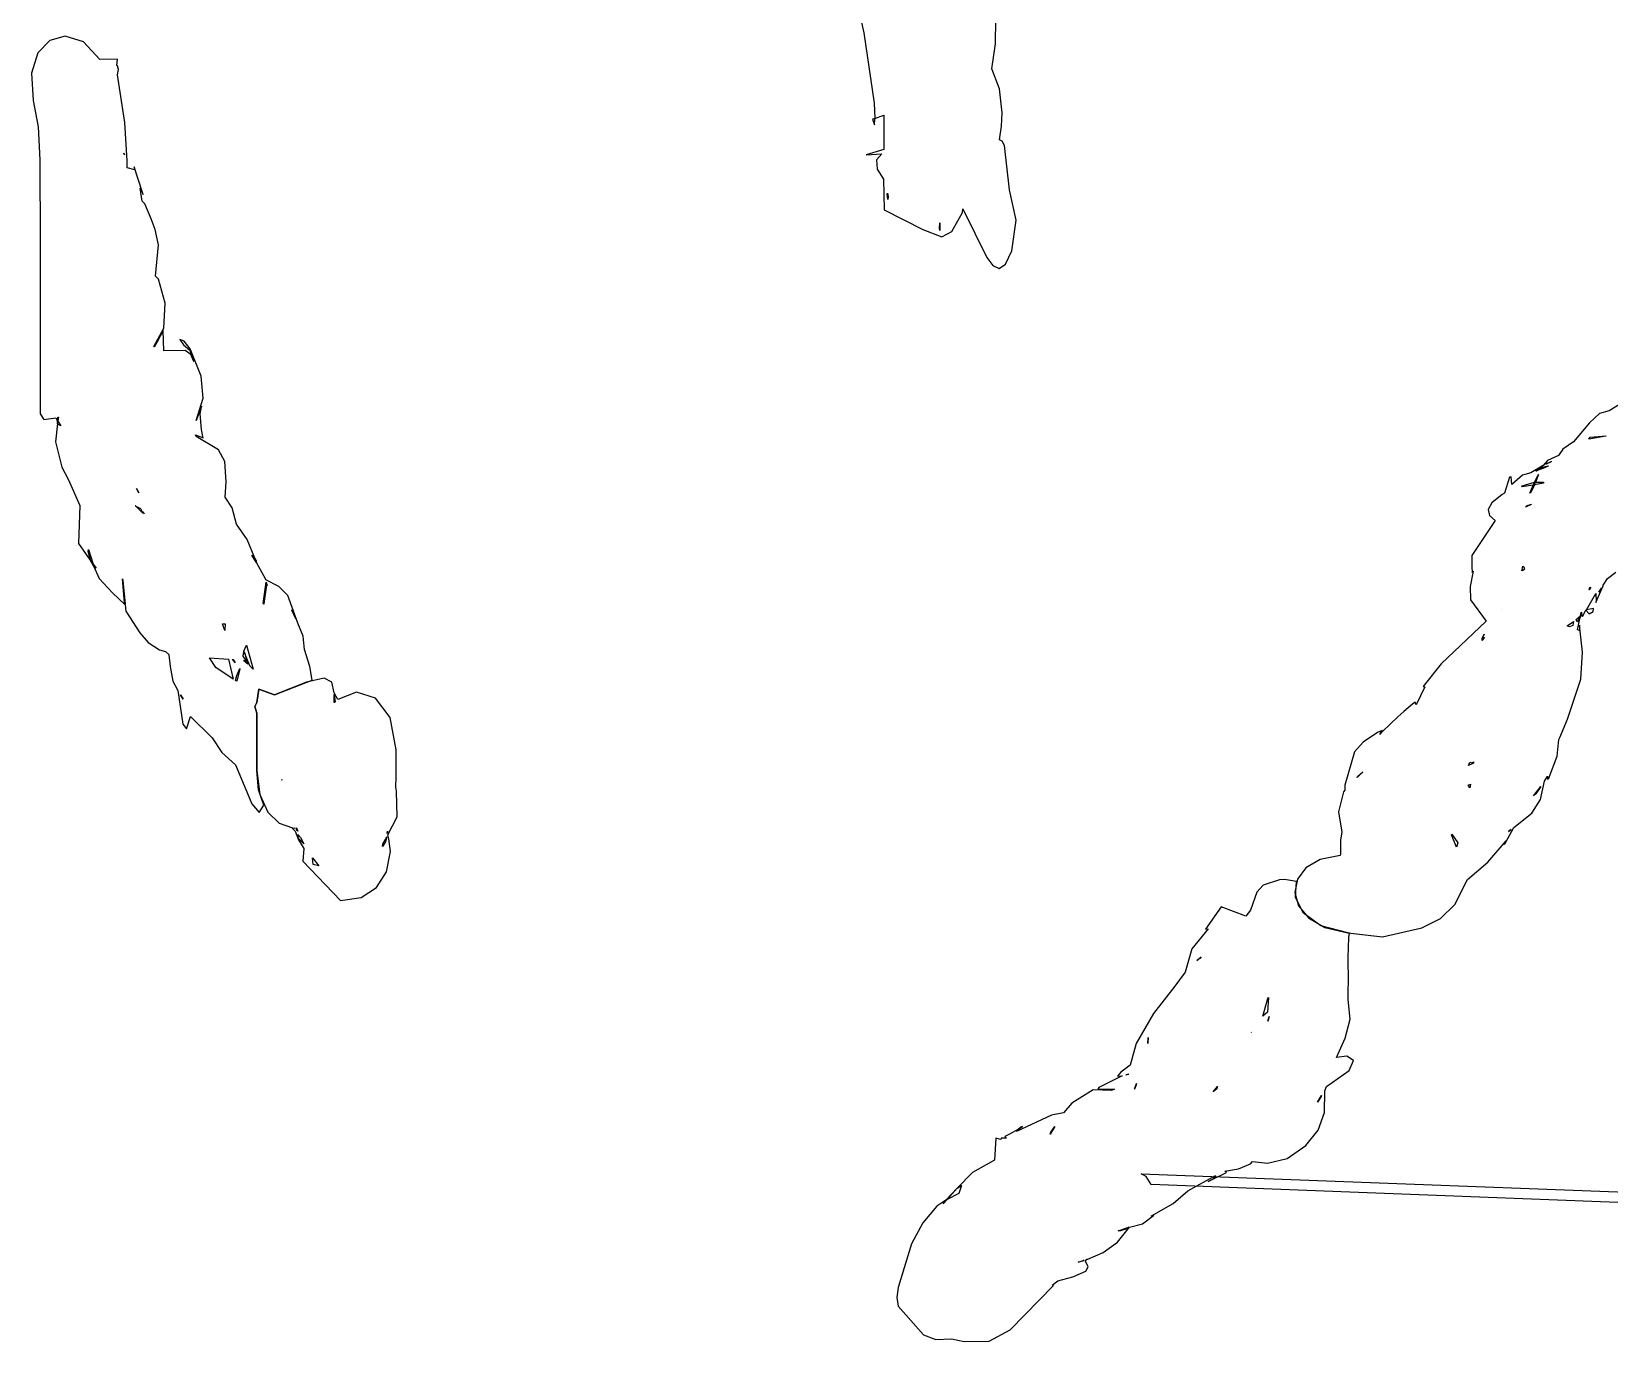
# Model space of a CAD drawing. Extents: x -74 to 153, y -120 to 75.
# Drawn here: x 24.8 to 85.6, y -93.2 to -42.7 of the extents above; entities that cross this region are included whole.
import ezdxf

# ---------------------------------------------------------------- set-up
doc = ezdxf.new("R2010")
doc.units = 0

msp = doc.modelspace()

# ---------------------------------------------------------------- linework, layer by layer
at = {"layer": 'Layer 1'}
for p, q in [((56.261157, -40.010967), (56.872472, -42.700292)), ((61.951999, -43.136996), (61.970444, -42.177011)), ((25.472933, -43.000455), (25.011429, -43.484077)), ((26.0585, -42.8302), (25.472933, -43.000455)), ((26.058527, -42.830568), (26.0585, -42.8302)), ((26.772752, -43.048339), (26.058527, -42.830568)), ((27.393717, -43.737416), (26.772752, -43.048339)), ((56.872472, -42.700292), (57.276077, -45.421867)), ((61.819205, -44.093821), (61.951999, -43.136996)), ((25.011429, -43.484077), (24.763801, -44.263106)), ((28.076405, -43.718165), (27.393717, -43.737416)), ((28.053363, -43.971785), (28.076405, -43.718165)), ((24.763801, -44.263106), (24.81986, -45.31958)), ((28.076405, -43.976744), (28.053363, -43.971785)), ((28.115253, -44.119341), (28.076405, -43.976744)), ((28.076405, -44.332453), (28.115253, -44.119341)), ((28.356714, -46.166423), (28.076405, -44.332453)), ((62.105789, -44.872373), (61.819205, -44.093821)), ((62.209917, -45.787491), (62.105789, -44.872373)), ((24.81986, -45.31958), (25.017185, -46.32895)), ((57.276077, -45.421867), (57.302766, -46.013403)), ((28.453553, -47.647013), (28.356714, -46.166423)), ((57.30276, -46.0134), (57.217442, -46.035568)), ((57.217442, -46.035568), (57.287607, -46.259526)), ((57.287607, -46.259526), (57.30276, -46.0134)), ((57.30276, -46.0134), (57.30276, -46.0134)), ((57.302766, -46.013403), (57.651184, -45.883458)), ((57.651184, -45.883458), (57.653805, -47.212808)), ((62.188284, -46.309053), (62.209917, -45.787491)), ((25.017185, -46.32895), (25.087919, -47.59953)), ((62.116432, -46.828801), (62.188284, -46.309053)), ((62.217064, -46.890346), (62.116432, -46.828801)), ((28.330437, -47.352622), (28.327517, -47.34183)), ((28.327517, -47.34183), (28.32752, -47.34183)), ((28.32752, -47.34183), (28.350126, -47.409063)), ((28.350126, -47.409063), (28.330437, -47.352622)), ((57.653805, -47.212808), (56.962622, -47.414407)), ((56.962622, -47.414407), (57.567175, -47.379506)), ((57.567175, -47.379506), (57.370871, -47.608479)), ((62.299173, -47.050627), (62.217064, -46.890346)), ((62.499707, -48.768797), (62.299173, -47.050627)), ((25.087919, -47.59953), (25.089524, -48.65062)), ((28.454718, -47.69587), (28.453553, -47.647013)), ((28.456032, -47.916675), (28.454718, -47.69587)), ((28.74655, -47.989596), (28.456032, -47.916675)), ((29.040702, -48.868971), (28.722341, -47.880214)), ((28.722341, -47.880214), (28.74655, -47.989596)), ((57.370871, -47.608479), (57.396159, -47.962558)), ((57.396159, -47.962558), (57.634992, -48.344691)), ((25.089524, -48.65062), (25.0896, -49.7715)), ((29.025256, -49.202564), (28.952754, -48.697107)), ((28.952754, -48.697107), (29.037705, -48.863589)), ((57.634992, -48.344691), (57.65541, -49.536221)), ((29.132596, -49.29809), (29.025256, -49.202564)), ((29.037705, -48.863589), (29.06441, -48.938482)), ((29.06441, -48.938482), (29.040702, -48.868971)), ((29.375423, -49.886564), (29.132596, -49.29809)), ((57.776893, -48.926468), (57.78754, -48.8938)), ((57.802124, -49.132106), (57.776893, -48.926468)), ((57.78754, -48.8938), (57.813646, -49.035121)), ((57.78754, -48.8938), (57.78754, -48.8938)), ((57.813646, -49.035121), (57.802124, -49.132106)), ((62.7544, -49.936601), (62.499707, -48.768797)), ((25.0896, -49.7715), (25.0896, -51.4199)), ((29.531912, -50.294194), (29.375423, -49.886564)), ((57.65541, -49.536221), (59.150148, -50.28837)), ((60.272977, -50.375711), (60.67916, -49.632623)), ((60.67916, -49.632623), (60.696807, -49.493927)), ((60.696807, -49.493927), (61.620711, -51.371893)), ((29.65544, -50.878147), (29.531912, -50.294194)), ((59.150148, -50.28837), (59.892989, -50.581246)), ((59.793167, -50.258735), (59.815481, -50.04143)), ((59.81271, -50.334281), (59.793167, -50.258735)), ((59.81548, -50.04143), (59.81271, -50.334281)), ((59.815481, -50.04143), (59.81548, -50.04143)), ((59.892989, -50.581246), (60.272977, -50.375711)), ((62.586337, -51.112627), (62.7544, -49.936601)), ((29.546934, -52.091997), (29.65544, -50.878147)), ((62.341444, -51.627642), (62.586337, -51.112627)), ((25.0896, -51.4199), (25.0896, -54.298)), ((61.620711, -51.371893), (61.858509, -51.685894)), ((61.858509, -51.685894), (62.098795, -51.794938)), ((62.098795, -51.794938), (62.341444, -51.627642)), ((29.65544, -52.208088), (29.546934, -52.091997)), ((29.925078, -53.134769), (29.65544, -52.208088)), ((29.872745, -54.092518), (29.925078, -53.134769)), ((29.4797, -54.804083), (29.872745, -54.092518)), ((29.846202, -54.183228), (29.591808, -54.657729)), ((29.865745, -54.976909), (29.846202, -54.183228)), ((25.0896, -54.298), (25.0896, -54.3874)), ((25.0896, -54.3874), (25.0896, -56.45691)), ((29.591808, -54.657729), (29.491288, -54.833458)), ((30.653251, -54.602042), (30.486449, -54.531652)), ((30.486449, -54.531652), (30.623488, -54.746359)), ((30.623488, -54.746359), (30.867973, -54.947735)), ((30.883578, -54.89159), (30.653251, -54.602042)), ((29.491288, -54.833458), (29.4797, -54.804083)), ((30.690889, -54.962281), (29.865745, -54.976909)), ((30.905023, -55.115387), (30.690889, -54.962281)), ((30.867973, -54.947735), (31.025045, -55.389782)), ((31.309381, -55.948602), (30.883578, -54.89159)), ((31.025045, -55.389782), (30.905023, -55.115387)), ((31.382213, -56.79731), (31.309381, -55.948602)), ((25.0896, -56.45691), (25.0896, -56.902892)), ((25.0896, -56.902892), (25.0896, -57.0019)), ((25.0896, -57.0019), (25.0896, -57.211331)), ((25.0896, -57.211331), (25.0896, -57.346382)), ((31.109543, -57.655275), (31.382213, -56.79731)), ((31.32023, -57.122533), (31.109543, -57.655275)), ((31.269185, -57.397592), (31.32023, -57.122533)), ((31.32487, -57.11093), (31.320203, -57.122161)), ((31.320203, -57.122161), (31.32487, -57.11093)), ((31.32487, -57.11093), (31.32487, -57.11093)), ((86.206142, -56.942664), (85.638379, -57.28831)), ((25.0896, -57.346382), (25.0896, -57.402094)), ((25.0896, -57.402094), (25.0963, -57.4021)), ((25.0963, -57.4021), (25.231658, -57.620029)), ((25.231658, -57.620029), (25.701255, -57.552458)), ((25.759011, -57.775164), (25.690271, -58.479777)), ((25.701255, -57.552458), (25.756091, -57.657759)), ((25.756028, -57.657404), (25.77353, -57.538102)), ((25.773238, -57.686137), (25.756028, -57.657404)), ((25.756091, -57.657759), (25.759011, -57.774873)), ((25.759011, -57.774873), (25.773304, -57.686492)), ((25.794305, -57.808557), (25.759011, -57.775164)), ((25.79701, -57.533584), (25.773238, -57.686137)), ((25.773304, -57.686492), (25.890677, -57.861587)), ((25.77353, -57.538102), (25.79701, -57.533547)), ((25.890677, -57.861587), (25.794305, -57.808557)), ((25.79701, -57.533547), (25.79701, -57.533584)), ((31.322272, -58.013197), (31.269185, -57.397592)), ((84.871542, -57.74553), (84.253316, -58.4883)), ((85.263689, -57.394469), (84.871542, -57.74553)), ((85.638379, -57.28831), (85.263689, -57.394469)), ((31.119697, -58.274106), (31.090966, -58.207746)), ((31.090966, -58.207746), (31.385276, -58.335068)), ((31.979403, -58.79307), (31.119697, -58.274106)), ((31.369816, -58.274397), (31.322272, -58.013197)), ((31.385276, -58.335068), (31.369816, -58.274397)), ((85.505788, -58.270242), (84.852997, -58.38021)), ((84.852997, -58.38021), (84.896605, -58.299558)), ((84.896605, -58.299558), (85.521395, -58.249386)), ((85.521394, -58.249386), (85.505788, -58.270242)), ((85.521395, -58.249386), (85.521394, -58.249386)), ((25.690271, -58.479777), (25.931543, -59.458334)), ((32.220394, -59.236643), (31.979403, -58.79307)), ((83.678109, -59.004145), (83.256776, -59.205123)), ((83.853265, -58.764823), (83.678109, -59.004145)), ((84.253316, -58.4883), (83.853265, -58.764823)), ((25.931543, -59.458334), (26.181371, -59.927068)), ((32.276377, -60.031216), (32.220394, -59.236643)), ((83.08672, -59.400836), (82.612154, -59.682459)), ((82.800117, -59.617827), (82.96871, -59.486279)), ((83.004881, -59.539362), (82.800117, -59.617827)), ((82.96871, -59.486279), (83.050094, -59.459002)), ((83.050094, -59.459001), (83.004881, -59.539362)), ((83.281403, -59.424585), (83.044702, -59.523614)), ((83.044702, -59.523614), (83.09925, -59.446464)), ((83.050094, -59.459002), (83.050094, -59.459001)), ((83.256776, -59.205123), (83.08672, -59.400836)), ((83.09925, -59.446464), (83.287384, -59.410442)), ((83.410174, -59.237033), (83.189662, -59.347435)), ((83.189662, -59.347435), (83.410174, -59.237033)), ((83.287377, -59.410442), (83.281403, -59.424585)), ((83.287384, -59.410442), (83.287377, -59.410442)), ((83.410174, -59.237033), (83.410174, -59.237033)), ((26.181371, -59.927068), (26.622253, -60.937758)), ((32.238604, -60.619686), (32.276377, -60.031216)), ((81.792416, -59.848705), (81.601605, -60.463886)), ((81.8592, -59.837212), (81.792416, -59.848705)), ((81.885416, -60.128448), (81.8592, -59.837212)), ((82.287531, -59.77141), (81.885416, -60.128448)), ((82.700208, -60.157006), (82.259916, -60.215638)), ((82.259916, -60.215638), (82.283542, -60.186755)), ((82.283542, -60.186755), (82.756069, -60.04296)), ((82.612154, -59.682459), (82.287531, -59.77141)), ((82.569958, -60.462509), (82.700208, -60.157006)), ((82.752568, -60.147821), (82.609348, -60.442564)), ((82.756069, -60.042961), (82.700208, -60.157006)), ((82.700208, -60.157006), (82.752567, -60.147821)), ((82.752567, -60.147821), (82.795301, -60.04004)), ((83.107406, -60.078832), (82.752568, -60.147821)), ((82.756069, -60.04296), (82.909056, -59.749524)), ((82.795301, -60.04004), (82.756069, -60.042952)), ((82.756069, -60.042952), (82.756069, -60.042961)), ((82.909056, -59.749525), (82.795302, -60.040041)), ((82.795302, -60.040041), (83.101259, -60.041067)), ((82.909056, -59.749524), (82.909056, -59.749525)), ((83.101259, -60.041067), (83.107406, -60.078832)), ((28.81026, -60.285774), (28.900245, -60.44693)), ((28.81026, -60.285789), (28.81026, -60.285774)), ((28.900245, -60.450738), (28.81026, -60.285789)), ((28.900245, -60.44693), (28.900245, -60.450738)), ((32.504767, -61.02819), (32.238604, -60.619686)), ((81.113736, -60.83037), (80.96398, -61.094862)), ((81.511044, -60.521055), (81.113736, -60.83037)), ((81.601605, -60.463886), (81.511044, -60.521055)), ((82.609348, -60.442564), (82.569958, -60.462509)), ((26.622253, -60.937758), (26.575875, -62.406538)), ((28.770299, -60.958256), (28.760965, -60.946734)), ((28.760965, -60.946734), (28.760966, -60.946734)), ((28.760966, -60.946734), (28.963395, -61.060197)), ((29.060963, -61.234913), (28.770299, -60.958256)), ((28.963395, -61.060197), (29.060963, -61.234913)), ((29.071027, -61.184308), (29.1053, -61.257232)), ((29.1053, -61.257232), (29.071027, -61.184308)), ((29.071027, -61.184308), (29.071027, -61.184308)), ((32.667819, -61.658229), (32.504767, -61.02819)), ((80.96398, -61.094862), (81.019975, -61.320491)), ((81.019975, -61.320491), (81.23992, -61.51322)), ((82.631248, -60.902554), (82.401253, -61.006832)), ((82.401253, -61.006832), (82.475633, -60.944556)), ((82.475633, -60.944556), (82.633145, -60.893944)), ((82.633115, -60.893945), (82.631248, -60.902554)), ((82.633145, -60.893944), (82.633115, -60.893945)), ((33.079811, -62.254433), (32.667819, -61.658229)), ((81.23992, -61.51322), (80.3427, -62.86824)), ((26.575875, -62.406538), (27.053508, -63.086749)), ((26.952709, -62.718577), (26.960024, -62.642515)), ((26.960024, -62.642515), (27.138389, -63.197592)), ((33.37778, -62.973289), (33.079811, -62.254433)), ((27.053508, -63.086749), (26.952709, -62.718577)), ((27.138389, -63.197592), (27.053508, -63.086459)), ((27.053508, -63.086459), (27.130368, -63.234338)), ((27.130368, -63.234338), (27.16012, -63.265991)), ((27.16012, -63.265991), (27.138681, -63.198175)), ((27.138681, -63.198175), (27.255792, -63.351303)), ((27.255792, -63.351303), (27.160119, -63.266282)), ((27.160119, -63.266282), (27.369025, -63.75105)), ((33.434513, -63.124095), (33.268398, -62.848595)), ((33.268398, -62.848595), (33.37778, -62.973289)), ((33.377757, -62.972918), (33.43449, -63.123724)), ((33.37776, -62.972918), (33.377757, -62.972918)), ((33.443973, -63.071805), (33.37776, -62.972918)), ((33.43449, -63.123724), (33.446303, -63.140786)), ((33.445159, -63.152239), (33.434513, -63.124095)), ((33.446303, -63.140786), (33.443973, -63.071805)), ((33.446324, -63.141157), (33.445159, -63.152239)), ((33.798242, -63.793366), (33.446324, -63.141157)), ((80.3427, -62.86824), (80.341528, -63.304033)), ((80.341528, -63.304033), (80.354774, -63.528078)), ((82.259907, -63.464131), (82.303217, -63.280514)), ((82.303217, -63.280514), (82.303217, -63.280515)), ((82.303217, -63.280515), (82.347407, -63.307352)), ((82.347407, -63.307352), (82.366075, -63.398794)), ((27.369025, -63.75105), (27.869788, -64.300012)), ((28.267297, -63.771991), (28.280131, -63.828435)), ((28.351302, -64.696631), (28.267297, -63.771991)), ((28.267297, -63.771991), (28.267297, -63.771991)), ((28.280131, -63.828435), (28.375366, -64.742427)), ((33.706047, -64.722594), (33.811637, -63.894497)), ((33.80043, -63.805762), (33.798242, -63.793366)), ((33.804074, -63.804567), (33.80043, -63.805762)), ((34.302485, -64.069369), (33.804074, -63.804567)), ((33.811637, -63.894497), (33.857723, -64.026777)), ((33.811637, -63.894497), (33.811637, -63.894497)), ((80.390243, -63.477132), (80.268077, -64.069543)), ((80.354774, -63.528078), (80.390243, -63.477132)), ((82.303366, -63.407247), (82.259907, -63.464131)), ((82.319846, -63.445897), (82.303366, -63.407247)), ((82.366075, -63.398794), (82.319846, -63.445897)), ((85.409538, -64.013821), (85.575801, -63.752471)), ((85.575801, -63.752471), (85.887613, -63.516935)), ((27.869788, -64.300012), (28.378049, -64.772106)), ((33.831325, -64.010738), (33.751149, -64.540803)), ((33.857723, -64.026777), (33.831325, -64.010738)), ((34.651728, -64.409196), (34.302485, -64.069369)), ((35.035854, -65.479857), (34.651728, -64.409196)), ((80.268077, -64.069543), (80.283926, -64.583632)), ((84.759069, -64.961945), (85.120321, -64.336573)), ((84.925467, -64.087458), (84.859547, -64.190713)), ((84.859547, -64.190713), (84.884196, -64.104378)), ((84.884196, -64.104378), (84.925467, -64.087457)), ((84.925467, -64.087457), (84.925467, -64.087458)), ((85.120321, -64.336573), (85.137675, -64.630449)), ((85.123823, -64.683092), (85.405879, -64.037596)), ((85.239758, -64.284343), (85.339221, -64.121589)), ((85.32858, -64.157611), (85.239758, -64.284343)), ((85.339221, -64.12159), (85.32858, -64.157611)), ((85.339221, -64.121589), (85.339221, -64.12159)), ((85.405879, -64.037596), (85.409538, -64.013821)), ((28.375366, -64.742427), (28.351302, -64.696631)), ((28.378049, -64.772106), (28.400509, -65.017849)), ((28.400509, -65.017849), (28.946288, -65.849637)), ((33.729213, -64.743655), (33.706047, -64.722594)), ((33.751149, -64.540803), (33.729213, -64.743655)), ((34.802199, -64.957687), (34.963355, -65.268768)), ((34.802206, -64.957687), (34.802199, -64.957687)), ((34.809203, -64.978401), (34.802206, -64.957687)), ((34.956358, -65.311211), (34.809203, -64.978401)), ((80.283926, -64.583632), (80.893983, -65.406039)), ((81.496859, -64.952017), (81.499921, -64.948657)), ((81.498577, -64.952017), (81.496859, -64.952017)), ((81.499921, -64.948806), (81.498577, -64.952017)), ((81.499921, -64.948657), (81.499921, -64.948806)), ((84.530096, -65.193546), (84.55883, -65.060683)), ((84.55883, -65.060683), (84.57006, -65.054261)), ((84.57006, -65.054261), (84.564983, -65.161892)), ((84.564983, -65.161892), (84.58598, -65.141918)), ((84.58598, -65.141918), (84.565125, -65.172981)), ((84.603341, -65.223735), (84.725556, -64.99943)), ((84.725556, -64.99943), (84.741454, -64.981636)), ((84.739961, -64.970256), (84.759069, -64.961945)), ((84.741454, -64.981636), (84.739961, -64.970256)), ((84.75907, -64.9621), (84.741425, -64.981791)), ((84.741425, -64.981791), (84.866898, -65.112279)), ((85.029871, -64.90896), (84.75907, -64.9621)), ((84.75907, -64.9621), (84.75907, -64.9621)), ((84.866898, -65.112279), (85.01443, -65.023511)), ((85.01443, -65.023511), (85.029871, -64.90896)), ((85.137675, -64.630449), (85.123823, -64.683092)), ((32.13547, -65.504161), (32.238289, -65.498486)), ((32.2221, -65.759238), (32.13547, -65.504161)), ((32.238289, -65.498471), (32.2221, -65.759238)), ((32.238289, -65.498486), (32.238289, -65.498471)), ((34.963355, -65.268768), (34.956358, -65.311211)), ((35.245576, -65.984038), (35.035854, -65.479857)), ((80.893983, -65.406039), (79.148683, -67.043269)), ((84.017597, -65.579719), (84.255321, -65.414038)), ((84.104081, -65.613843), (84.017597, -65.579719)), ((84.228775, -65.572132), (84.104081, -65.613843)), ((84.255321, -65.414038), (84.228775, -65.572132)), ((84.255321, -65.414038), (84.255321, -65.414038)), ((84.362959, -65.333555), (84.530096, -65.193546)), ((84.364154, -65.335049), (84.362959, -65.333555)), ((84.404267, -65.423138), (84.364154, -65.335049)), ((84.519918, -65.240686), (84.404267, -65.423138)), ((84.413743, -65.731008), (84.519918, -65.240686)), ((84.496434, -65.762079), (84.413743, -65.731008)), ((84.611527, -66.596564), (84.494418, -65.559794)), ((84.494418, -65.559794), (84.496434, -65.762079)), ((84.520032, -65.240803), (84.565238, -65.173136)), ((84.530239, -65.1937), (84.520032, -65.240803)), ((84.565096, -65.162047), (84.530239, -65.1937)), ((84.565096, -65.173136), (84.565096, -65.162047)), ((84.565238, -65.173136), (84.565096, -65.173136)), ((84.565125, -65.172981), (84.603341, -65.223735)), ((28.946288, -65.849637), (29.266237, -66.222374)), ((29.266237, -66.222374), (29.701569, -66.505439)), ((32.960501, -66.556847), (33.062736, -66.331377)), ((33.062736, -66.331377), (33.319856, -67.255875)), ((33.062736, -66.331377), (33.062736, -66.331377)), ((35.30085, -66.491273), (35.245576, -65.984038)), ((80.73656, -66.060124), (80.815017, -65.901298)), ((80.737307, -66.140194), (80.73656, -66.060124)), ((80.842317, -66.030957), (80.737307, -66.140194)), ((80.815331, -65.901298), (80.754227, -66.06158)), ((80.754227, -66.06158), (80.842317, -66.030957)), ((80.815017, -65.901298), (80.815331, -65.901298)), ((29.701569, -66.505439), (29.930687, -66.570194)), ((29.930687, -66.570194), (30.057424, -66.689929)), ((30.057424, -66.689929), (30.060485, -66.693887)), ((30.060485, -66.693887), (30.106572, -67.15446)), ((31.624588, -66.81353), (32.360946, -66.86341)), ((31.878645, -67.185139), (31.624588, -66.81353)), ((31.624588, -66.81353), (31.624588, -66.81353)), ((32.360946, -66.86341), (32.54004, -67.641336)), ((32.502267, -66.873767), (32.542082, -66.876829)), ((32.617191, -67.007354), (32.502267, -66.873767)), ((32.502267, -66.873767), (32.502267, -66.873767)), ((32.542082, -66.876829), (32.617191, -67.007354)), ((32.928123, -66.753882), (32.955687, -66.579749)), ((33.041443, -66.921892), (32.928123, -66.753882)), ((33.110572, -67.063648), (32.945916, -66.912558)), ((32.945916, -66.912558), (33.041443, -66.921892)), ((32.955687, -66.579749), (32.955688, -66.579749)), ((32.955688, -66.579749), (32.997107, -66.643332)), ((33.18189, -67.128986), (32.960501, -66.556847)), ((32.997107, -66.643332), (33.088113, -66.976149)), ((35.494966, -67.150777), (35.30085, -66.491273)), ((84.545897, -67.639214), (84.611527, -66.596564)), ((30.106572, -67.15446), (30.212727, -67.721523)), ((32.54004, -67.641336), (31.878645, -67.185139)), ((32.628132, -67.692232), (32.678448, -67.498699)), ((32.678448, -67.498699), (32.801539, -67.226993)), ((32.799788, -67.245951), (32.682531, -67.71936)), ((32.801536, -67.226992), (32.799788, -67.245951)), ((32.801539, -67.226993), (32.801536, -67.226992)), ((33.088113, -66.976149), (33.110572, -67.063648)), ((33.319856, -67.255875), (33.18189, -67.128986)), ((35.589471, -67.680913), (35.494966, -67.150777)), ((79.148683, -67.043269), (78.499913, -67.872663)), ((30.212727, -67.721523), (30.408174, -68.07108)), ((30.408174, -68.07108), (30.600151, -69.368453)), ((32.682531, -67.71936), (32.628132, -67.692232)), ((33.452301, -68.539192), (33.534095, -68.028762)), ((33.534133, -68.028758), (33.45234, -68.539188)), ((33.534095, -68.028762), (34.138781, -68.236572)), ((34.13882, -68.236568), (33.534133, -68.028758)), ((34.138781, -68.236572), (35.589471, -67.680913)), ((35.367568, -67.749115), (34.13882, -68.236568)), ((36.0584, -67.6039), (35.367568, -67.749115)), ((36.35588, -67.756579), (36.058364, -67.603868)), ((36.058364, -67.603868), (36.0584, -67.6039)), ((36.436533, -68.159676), (36.35588, -67.756579)), ((36.576396, -68.420734), (36.436533, -68.159676)), ((37.304361, -68.139601), (36.576396, -68.420734)), ((38.03952, -68.370302), (37.304361, -68.139601)), ((78.523253, -67.934528), (78.18219, -68.632949)), ((78.499913, -67.872663), (78.460298, -67.925424)), ((78.460298, -67.925424), (78.523253, -67.934528)), ((84.031225, -69.186164), (84.545897, -67.639214)), ((30.511659, -68.24352), (30.511666, -68.243512)), ((30.511958, -68.246432), (30.511659, -68.24352)), ((30.511666, -68.243512), (30.610693, -68.412105)), ((30.610693, -68.412105), (30.511958, -68.246432)), ((33.38111, -68.690167), (33.452301, -68.539192)), ((33.4526, -68.9547), (33.38111, -68.690167)), ((33.45234, -68.539188), (33.381144, -68.690163)), ((33.381144, -68.690163), (33.452639, -68.954696)), ((36.439778, -68.538888), (36.439329, -68.233057)), ((36.439329, -68.233057), (36.43934, -68.233065)), ((36.43934, -68.233065), (36.477113, -68.508415)), ((36.449549, -68.535976), (36.439778, -68.538888)), ((36.477113, -68.508415), (36.449549, -68.535976)), ((38.606252, -69.112019), (38.03952, -68.370302)), ((78.050351, -68.599839), (77.717091, -68.890752)), ((78.14646, -68.523421), (78.050351, -68.599839)), ((78.18219, -68.632949), (78.14646, -68.523421)), ((30.600151, -69.368453), (30.741749, -69.557386)), ((30.741749, -69.557386), (30.894267, -69.08395)), ((30.894267, -69.08395), (31.732714, -69.903005)), ((33.452639, -68.954696), (33.4526, -71.1617)), ((33.45263, -71.161775), (33.4526, -68.9547)), ((38.828936, -70.363934), (38.606252, -69.112019)), ((77.479519, -69.088996), (76.8909, -69.657491)), ((77.717091, -68.890752), (77.479519, -69.088996)), ((83.725536, -69.890441), (84.031225, -69.186164)), ((31.732714, -69.903005), (32.109509, -70.46384)), ((76.696202, -69.700801), (76.149117, -70.069826)), ((76.880401, -69.620006), (76.696202, -69.700801)), ((76.786622, -69.776203), (76.880401, -69.620006)), ((76.8909, -69.657491), (76.786622, -69.776203)), ((83.630449, -70.609734), (83.689514, -69.969189)), ((83.689514, -69.969189), (83.725536, -69.890441)), ((32.109509, -70.46384), (32.63052, -70.945635)), ((38.828488, -70.480757), (38.828936, -70.363934)), ((38.833446, -71.418083), (38.828488, -70.480757)), ((75.804432, -70.446355), (75.433642, -71.723781)), ((76.149117, -70.069826), (75.804432, -70.446355)), ((83.308474, -71.450773), (83.630449, -70.609734)), ((32.63052, -70.945635), (33.258363, -72.446445)), ((33.4526, -71.1617), (33.568424, -72.088005)), ((33.524499, -71.905053), (33.45263, -71.161775)), ((76.114833, -71.226587), (75.915468, -71.425369)), ((75.921741, -71.394015), (76.125482, -71.213318)), ((76.125482, -71.213318), (76.114833, -71.226587)), ((76.125482, -71.213318), (76.125482, -71.213318)), ((80.202973, -70.97151), (80.257441, -70.844496)), ((80.401315, -70.876274), (80.202973, -70.97151)), ((80.257441, -70.844496), (80.348231, -70.862565)), ((80.348231, -70.862565), (80.403361, -70.831068)), ((80.403332, -70.831068), (80.401315, -70.876274)), ((80.403361, -70.831068), (80.403332, -70.831068)), ((34.422866, -71.506882), (34.419222, -71.533868)), ((34.419222, -71.533868), (34.420095, -71.534914)), ((34.419276, -71.533921), (34.42292, -71.506935)), ((34.42015, -71.534967), (34.419276, -71.533921)), ((34.420095, -71.534914), (34.42418, -71.508226)), ((34.424234, -71.508279), (34.42015, -71.534967)), ((34.42418, -71.508226), (34.422866, -71.506882)), ((34.422866, -71.506882), (34.422866, -71.506882)), ((34.42292, -71.506935), (34.424234, -71.508279)), ((34.42292, -71.506935), (34.42292, -71.506935)), ((38.816383, -71.773795), (38.833446, -71.418083)), ((38.816831, -71.808794), (38.816383, -71.773795)), ((38.848479, -71.96426), (38.816831, -71.808794)), ((75.433642, -71.723781), (75.4376, -71.91659)), ((75.915468, -71.425369), (75.921741, -71.394015)), ((80.198421, -71.732224), (80.286952, -71.694015)), ((80.25895, -71.835188), (80.198421, -71.732224)), ((80.286952, -71.694014), (80.25895, -71.835188)), ((80.286952, -71.694015), (80.286952, -71.694014)), ((82.713036, -72.136643), (82.992762, -71.77321)), ((82.992762, -71.77321), (82.809583, -72.060359)), ((82.98057, -72.274231), (83.144063, -71.567475)), ((82.992762, -71.77321), (82.992762, -71.77321)), ((83.144063, -71.567475), (83.241046, -71.407201)), ((83.241046, -71.407201), (83.254173, -71.378176)), ((83.254173, -71.378176), (83.255202, -71.493873)), ((83.255202, -71.493873), (83.308474, -71.450773)), ((33.258363, -72.446445), (33.548187, -72.782023)), ((33.72098, -72.496965), (33.524499, -71.905053)), ((33.568424, -72.088005), (33.87617, -72.765236)), ((38.872387, -72.952369), (38.848479, -71.96426)), ((75.387727, -71.989364), (75.186937, -72.758742)), ((75.4376, -71.91659), (75.387727, -71.989364)), ((82.647909, -72.805823), (82.98057, -72.274231)), ((82.809583, -72.060359), (82.713036, -72.136643)), ((33.548187, -72.782023), (33.72098, -72.496965)), ((33.87617, -72.765236), (34.316245, -73.193477)), ((38.509395, -73.64802), (38.872387, -72.952369)), ((75.186937, -72.758742), (75.315236, -73.542434)), ((81.958506, -73.356673), (82.647909, -72.805823)), ((34.316245, -73.193477), (34.82906, -73.37281)), ((34.82906, -73.37281), (34.837956, -73.39221)), ((34.837956, -73.39221), (34.937421, -73.506987)), ((34.877511, -73.377215), (34.896762, -73.377962)), ((34.877511, -73.377379), (34.877511, -73.377215)), ((34.90493, -73.403634), (34.877511, -73.377379)), ((34.896762, -73.377962), (34.90493, -73.403634)), ((34.937421, -73.506987), (35.061387, -73.83513)), ((35.001622, -73.478305), (34.979308, -73.378402)), ((34.979308, -73.378402), (34.984125, -73.378402)), ((34.984121, -73.37826), (35.033562, -73.500915)), ((34.984125, -73.378402), (34.984121, -73.37826)), ((35.033562, -73.500915), (35.001622, -73.478305)), ((35.068271, -73.783262), (35.03531, -73.632172)), ((35.03531, -73.632172), (35.035311, -73.632172)), ((35.035311, -73.632172), (35.142213, -73.745202)), ((38.496001, -73.496681), (38.485646, -73.591335)), ((38.485646, -73.591335), (38.496001, -73.496681)), ((38.496001, -73.496681), (38.496001, -73.496681)), ((38.548627, -73.795757), (38.509395, -73.64802)), ((75.315236, -73.542434), (75.263126, -73.837874)), ((79.545919, -73.642765), (79.565901, -73.622052)), ((79.742663, -74.120833), (79.545919, -73.642765)), ((79.565901, -73.622052), (79.565902, -73.622051)), ((79.565902, -73.622051), (79.796188, -73.95224)), ((81.649331, -73.925512), (81.958506, -73.356673)), ((81.857822, -73.43202), (81.754275, -73.509611)), ((81.754275, -73.509611), (81.857822, -73.43202)), ((81.857822, -73.43202), (81.857822, -73.43202)), ((35.061387, -73.83513), (35.267171, -74.176258)), ((35.264137, -73.986129), (35.068271, -73.783262)), ((35.142213, -73.745202), (35.264137, -73.986129)), ((35.267171, -74.176258), (35.226335, -74.653452)), ((38.423079, -73.912921), (38.309031, -74.092446)), ((38.309031, -74.092446), (38.312384, -73.991237)), ((38.312384, -73.991237), (38.46756, -73.718367)), ((38.467561, -73.718365), (38.423079, -73.912921)), ((38.46756, -73.718367), (38.467561, -73.718365)), ((38.609735, -74.281852), (38.548627, -73.795757)), ((75.263126, -73.837874), (75.263026, -74.377237)), ((79.796188, -73.95224), (79.742663, -74.120833)), ((80.958511, -74.702849), (81.667407, -73.877035)), ((81.667407, -73.877035), (81.592415, -74.021751)), ((81.592415, -74.021751), (81.649331, -73.925512)), ((35.226335, -74.653452), (36.684465, -76.176482)), ((35.604381, -74.528661), (35.85348, -74.844416)), ((35.629174, -74.784328), (35.604381, -74.528661)), ((35.604381, -74.528661), (35.604381, -74.528661)), ((35.85348, -74.844416), (35.629174, -74.784328)), ((38.458372, -75.070308), (38.609735, -74.281852)), ((74.487854, -74.588684), (73.933477, -74.914214)), ((75.261383, -74.436302), (74.487854, -74.588684)), ((75.263026, -74.377237), (75.261383, -74.436302)), ((80.168437, -75.364335), (80.958511, -74.702849)), ((38.078908, -75.67556), (38.458372, -75.070308)), ((72.909937, -75.384887), (72.291325, -75.585317)), ((73.1147, -75.3671), (72.909937, -75.384887)), ((73.114679, -75.36735), (73.1147, -75.3671)), ((73.57379, -75.43896), (73.114679, -75.36735)), ((73.604365, -75.357913), (73.506631, -75.864806)), ((73.532028, -76.059597), (73.57379, -75.43896)), ((73.933477, -74.914214), (73.604365, -75.357913)), ((79.68497, -76.324563), (80.168437, -75.364335)), ((36.684465, -76.176482), (37.483541, -76.057615)), ((37.483541, -76.057615), (38.078908, -75.67556)), ((72.046071, -75.858032), (71.794537, -76.554107)), ((72.291325, -75.585317), (72.046071, -75.858032)), ((73.506631, -75.864806), (73.64639, -76.379914)), ((73.840356, -76.662163), (73.532028, -76.059597)), ((70.667905, -76.423291), (70.063972, -77.28172)), ((71.61413, -76.774044), (70.667905, -76.423291)), ((71.794537, -76.554107), (71.61413, -76.774044)), ((73.64639, -76.379914), (74.029754, -76.848261)), ((74.509879, -77.149614), (73.840356, -76.662163)), ((79.127761, -76.865392), (79.68497, -76.324563)), ((70.161686, -77.269324), (69.526995, -78.045493)), ((70.063972, -77.28172), (70.161686, -77.269324)), ((74.029754, -76.848261), (74.662839, -77.21487)), ((75.5517, -77.4249), (74.509879, -77.149614)), ((74.662839, -77.21487), (75.551757, -77.424762)), ((76.89588, -77.574143), (78.412493, -77.234918)), ((78.412493, -77.234918), (79.127761, -76.865392)), ((75.551678, -77.424933), (75.5517, -77.4249)), ((75.614103, -77.433244), (75.551678, -77.424933)), ((75.551757, -77.424762), (75.5518, -77.4248)), ((75.5518, -77.4248), (76.89588, -77.574143)), ((75.562035, -78.375678), (75.594995, -77.601837)), ((75.594995, -77.601837), (75.614103, -77.433244)), ((69.526995, -78.045493), (69.277443, -78.946364)), ((69.722009, -78.488511), (69.89279, -78.35069)), ((69.835766, -78.418066), (69.722009, -78.488511)), ((69.89279, -78.35069), (69.835766, -78.418066)), ((69.89279, -78.35069), (69.89279, -78.35069)), ((75.571951, -79.322921), (75.562035, -78.375678)), ((69.277443, -78.946364), (68.874773, -79.477225)), ((68.874773, -79.477225), (68.056941, -80.531536)), ((75.568367, -80.000503), (75.570532, -79.631963)), ((75.570532, -79.631963), (75.571951, -79.322921)), ((72.273375, -80.643193), (72.46895, -79.955545)), ((72.49418, -79.92083), (72.452615, -80.47693)), ((72.46895, -79.955545), (72.494181, -79.92083)), ((72.494181, -79.92083), (72.49418, -79.92083)), ((75.637931, -80.750576), (75.568367, -80.000503)), ((68.056941, -80.531536), (67.379303, -81.686005)), ((72.452615, -80.47693), (72.273375, -80.643193)), ((72.458886, -80.829872), (72.518244, -80.649026)), ((72.472596, -80.804782), (72.458886, -80.829872)), ((72.518244, -80.649025), (72.472596, -80.804782)), ((72.518244, -80.649026), (72.518244, -80.649025)), ((75.448142, -81.492579), (75.637931, -80.750576)), ((67.848658, -81.456259), (67.835241, -81.697044)), ((67.835241, -81.697044), (67.848658, -81.456259)), ((67.848658, -81.456259), (67.848658, -81.456259)), ((71.831768, -81.260396), (71.825204, -81.270604)), ((71.825204, -81.270604), (71.831618, -81.260396)), ((71.831618, -81.260396), (71.831768, -81.260396)), ((71.831618, -81.260396), (71.831618, -81.260396)), ((75.120922, -82.228826), (75.448142, -81.492579)), ((67.379303, -81.686005), (67.147851, -82.531598)), ((75.515486, -82.182445), (75.120922, -82.228826)), ((75.772547, -82.345092), (75.515486, -82.182445)), ((67.147851, -82.531598), (66.797538, -82.800243)), ((74.727143, -83.351966), (75.605351, -82.730392)), ((75.605351, -82.730392), (75.772547, -82.345092)), ((65.94086, -83.39397), (65.906441, -83.456821)), ((66.846395, -82.937773), (65.94086, -83.39397)), ((66.797538, -82.800243), (66.663363, -82.945643)), ((66.663363, -82.945643), (66.846395, -82.937773)), ((66.984698, -82.905035), (67.097288, -82.875137)), ((67.097726, -82.877175), (66.984698, -82.905035)), ((67.097288, -82.875137), (67.097278, -82.875159)), ((67.097278, -82.875159), (67.097726, -82.877175)), ((67.325229, -83.449628), (67.396838, -83.233059)), ((67.366649, -83.330774), (67.325229, -83.449628)), ((67.396838, -83.233059), (67.366649, -83.330774)), ((67.396838, -83.233059), (67.396838, -83.233059)), ((70.355839, -83.560762), (70.517287, -83.356879)), ((70.528808, -83.355274), (70.497306, -83.442781)), ((70.517287, -83.356879), (70.528809, -83.355237)), ((70.528809, -83.355237), (70.528808, -83.355274)), ((74.658891, -83.517497), (74.727143, -83.351966)), ((64.908443, -83.991363), (64.581756, -84.372739)), ((65.726005, -83.480664), (64.908443, -83.991363)), ((66.428703, -83.510808), (65.726005, -83.480664)), ((65.906441, -83.456821), (66.549023, -83.454954)), ((66.549023, -83.454954), (66.428703, -83.510808)), ((70.497306, -83.442781), (70.355839, -83.560762)), ((74.385313, -83.954541), (74.541948, -83.698732)), ((74.527655, -83.740735), (74.385313, -83.954541)), ((74.541948, -83.698732), (74.527655, -83.740735)), ((74.541948, -83.698732), (74.541948, -83.698732)), ((74.647058, -84.347496), (74.658891, -83.517497)), ((64.120837, -84.459524), (62.771996, -85.084155)), ((64.581756, -84.372739), (64.120837, -84.459524)), ((74.410386, -85.040376), (74.647058, -84.347496)), ((62.497229, -85.191353), (62.318281, -85.283811)), ((62.839959, -84.997671), (62.497229, -85.191353)), ((62.771996, -85.084155), (62.839959, -84.997671)), ((62.84, -84.9976), (63.001156, -84.895801)), ((62.929693, -84.913453), (62.84, -84.9976)), ((62.84, -84.9976), (62.84, -84.9976)), ((63.001156, -84.895801), (62.929693, -84.913453)), ((64.245748, -84.888802), (64.060382, -85.191714)), ((64.060382, -85.191714), (64.087423, -85.11008)), ((64.087423, -85.11008), (64.245748, -84.888802)), ((64.245748, -84.888802), (64.245748, -84.888802)), ((73.935657, -85.624498), (74.410386, -85.040376)), ((61.975552, -85.349566), (61.922319, -86.194726)), ((62.164564, -85.39186), (61.975552, -85.349566)), ((62.170105, -85.349858), (62.164564, -85.39186)), ((62.307197, -85.347692), (62.170105, -85.349858)), ((62.384785, -85.347692), (62.307197, -85.347692)), ((62.318281, -85.283811), (62.384785, -85.347692)), ((73.209651, -86.128217), (73.935657, -85.624498)), ((61.922319, -86.194726), (61.064474, -86.663169)), ((71.334691, -86.531121), (71.790315, -86.339985)), ((71.790315, -86.339985), (71.871111, -86.240814)), ((71.871111, -86.240814), (72.456333, -86.308147)), ((72.456333, -86.308147), (73.209651, -86.128217)), ((61.064474, -86.663169), (60.477897, -87.267103)), ((67.775664, -86.826835), (67.572872, -86.713153)), ((67.572872, -86.713153), (107.046164, -88.217254)), ((67.9681, -87.1307), (67.775664, -86.826835)), ((69.382601, -87.377655), (70.440981, -86.78991)), ((70.342838, -86.921992), (70.165202, -87.009791)), ((70.165202, -87.009791), (70.342838, -86.921992)), ((70.342829, -86.92219), (70.876175, -86.664776)), ((70.440981, -86.78991), (70.342829, -86.92219)), ((70.342838, -86.921992), (70.342838, -86.921992)), ((70.809379, -86.618106), (71.334691, -86.531121)), ((70.876175, -86.664776), (70.809379, -86.618106)), ((60.477897, -87.267103), (60.04212, -87.738906)), ((60.086602, -87.715422), (60.477898, -87.267245)), ((60.54163, -87.484412), (60.086602, -87.715572)), ((60.477898, -87.267245), (60.647195, -87.169531)), ((60.647195, -87.169531), (60.54163, -87.484412)), ((106.752736, -88.634801), (67.9681, -87.1307)), ((68.818429, -87.867189), (69.382601, -87.377655)), ((59.698079, -87.96802), (59.150557, -88.615628)), ((60.042121, -87.739048), (59.698079, -87.96802)), ((60.086602, -87.715572), (59.938135, -87.876436)), ((59.938135, -87.876436), (60.042121, -87.739048)), ((60.04212, -87.738906), (60.086602, -87.715422)), ((68.069431, -88.284209), (68.818429, -87.867189)), ((59.150557, -88.615628), (58.72056, -89.415223)), ((66.669808, -89.356458), (67.125685, -88.776427)), ((66.690942, -88.92003), (67.105718, -88.780462)), ((67.028713, -88.844045), (66.782555, -88.920923)), ((67.105718, -88.780462), (67.028713, -88.844045)), ((67.105718, -88.780462), (67.105718, -88.780462)), ((67.125685, -88.776427), (67.629215, -88.649935)), ((67.629215, -88.649935), (68.04945, -88.329564)), ((67.960475, -88.357035), (68.069431, -88.284209)), ((68.04945, -88.329564), (67.960475, -88.357035)), ((58.72056, -89.415223), (58.199399, -91.10669)), ((66.109745, -89.7594), (66.669808, -89.356458)), ((66.782555, -88.920923), (66.690942, -88.92003)), ((65.145595, -90.123811), (65.381568, -90.046952)), ((65.325565, -90.085453), (65.145595, -90.123811)), ((65.381568, -90.046952), (65.325565, -90.085453)), ((65.381568, -90.046952), (65.381568, -90.046952)), ((65.427932, -90.093532), (65.485103, -90.017106)), ((65.52769, -90.312188), (65.427932, -90.093532)), ((65.485103, -90.017106), (65.513687, -90.008795)), ((65.513687, -90.008795), (66.109745, -89.7594)), ((64.366717, -90.84238), (64.946152, -90.694888)), ((64.946152, -90.694888), (65.444495, -90.477294)), ((65.444495, -90.477294), (65.52769, -90.312188)), ((58.199399, -91.10669), (58.148966, -91.484363)), ((62.518815, -92.739253), (64.194985, -91.023713)), ((64.140002, -91.015835), (64.366717, -90.84238)), ((64.194985, -91.023713), (64.140002, -91.015835)), ((58.148966, -91.484363), (58.203626, -91.827447)), ((58.203626, -91.827447), (59.174161, -92.925661)), ((59.174161, -92.925661), (59.649318, -93.110354)), ((59.649318, -93.110354), (60.259566, -93.090297)), ((60.259566, -93.090297), (60.745075, -93.18451)), ((61.713832, -93.179388), (62.518815, -92.739253)), ((60.745075, -93.18451), (61.713832, -93.179388))]:
    msp.add_line(p, q, dxfattribs=at)

doc.saveas('drawing.dxf')
